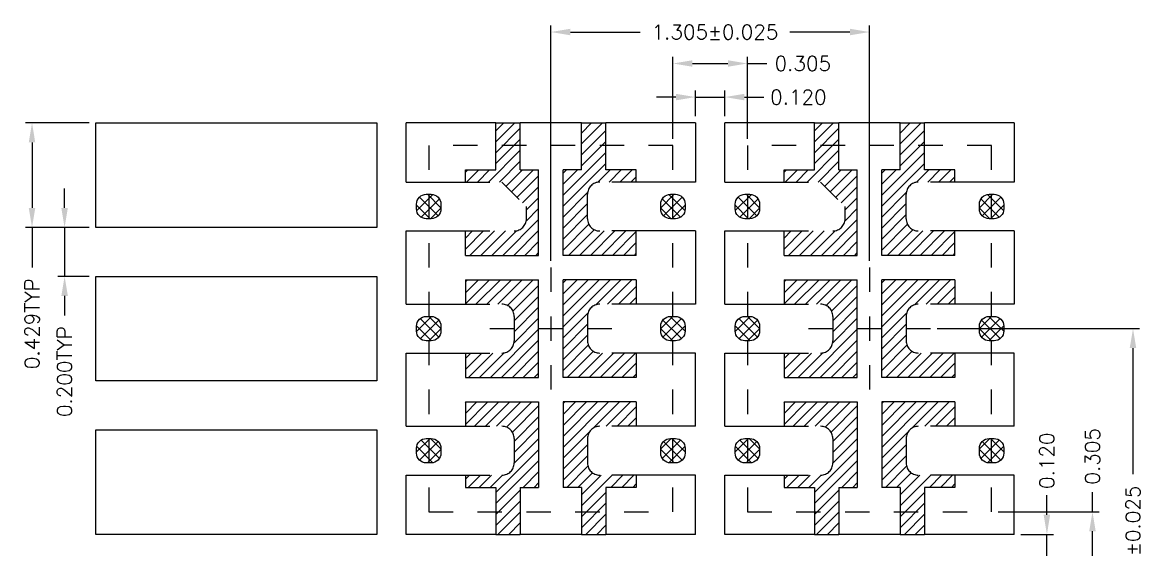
# Model space of a CAD drawing. Header units: millimetres. Extents: x 414.21 to 422.73, y 107.99 to 113.75.
# Drawn here: x 415.004 to 419.592, y 111.588 to 113.747 of the extents above; entities that cross this region are included whole.
import ezdxf

# ---------------------------------------------------------------- set-up
doc = ezdxf.new("R2010")
doc.units = ezdxf.units.MM
doc.header["$LTSCALE"] = 0.5
doc.header["$PDMODE"] = 98
doc.linetypes.add('CENTER', pattern=[50.8, 31.75, -6.35, 6.35, -6.35])
doc.linetypes.add('HIDDEN', pattern=[0.375, 0.25, -0.125])
doc.styles.add('SIMPLEX', font='simplex.shx', dxfattribs={"bigfont": 'AllInOneBig.shx'})
doc.dimstyles.new('Standard3', dxfattribs={"dimtxt": 0.06, "dimasz": 0.08, "dimexe": 0.027, "dimexo": 0.027, "dimgap": 0.027, "dimtad": 1, "dimdec": 3, "dimrnd": 0.0005, "dimzin": 1, "dimtxsty": 'SIMPLEX', "dimcen": 0.1905, "dimclrd": 256, "dimclre": 256, "dimclrt": 256, "dimazin": 3, "dimtp": 0.03, "dimtm": 0.05, "dimtfac": 0.8, "dimtdec": 3, "dimtmove": 0, "dimatfit": 3, "dimfxl": 0.05, "dimtzin": 4, "dimlwd": -1, "dimlwe": -1})

# ---------------------------------------------------------------- blocks, each defined once
blk = doc.blocks.new('*D134')
at = {"ltscale": 0.1, "transparency": 16777216}
for p, q in [((417.1685, 112.7696), (417.1685, 113.7343)), ((418.4735, 112.7696), (418.4735, 113.7343)), ((417.2485, 113.7073), (417.5338, 113.7073)), ((418.3935, 113.7073), (418.1478, 113.7073))]:
    blk.add_line(p, q, dxfattribs=at)
for points in [[(417.2485, 113.7206), (417.2485, 113.6939), (417.1685, 113.7073)], [(418.3935, 113.7206), (418.3935, 113.6939), (418.4735, 113.7073)]]:
    blk.add_solid(points, dxfattribs=at)
at = {"layer": 'Defpoints', "color": 0, "ltscale": 0.1, "transparency": 16777216}
for p in [(418.4735, 113.7073), (417.1685, 112.7426), (418.4735, 112.7426)]:
    blk.add_point(p, dxfattribs=at)
at = {"ltscale": 0.1, "transparency": 16777216, "insert": (417.8408, 113.7073), "char_height": 0.06, "attachment_point": 5, "style": 'SIMPLEX'}
blk.add_mtext('\\A1;1.305%%P0.025', dxfattribs=at)
blk = doc.blocks.new('*D135')
at = {"ltscale": 0.1, "transparency": 16777216}
for p, q in [((417.6685, 113.2696), (417.6685, 113.6054)), ((417.9735, 113.2696), (417.9735, 113.6054)), ((417.7485, 113.5784), (417.8935, 113.5784)), ((417.9735, 113.5784), (418.0535, 113.5784))]:
    blk.add_line(p, q, dxfattribs=at)
for points in [[(417.7485, 113.5917), (417.7485, 113.5651), (417.6685, 113.5784)], [(417.8935, 113.5917), (417.8935, 113.5651), (417.9735, 113.5784)]]:
    blk.add_solid(points, dxfattribs=at)
at = {"layer": 'Defpoints', "color": 0, "ltscale": 0.1, "transparency": 16777216}
for p in [(417.9735, 113.5784), (417.6685, 113.2426), (417.9735, 113.2426)]:
    blk.add_point(p, dxfattribs=at)
at = {"ltscale": 0.1, "transparency": 16777216, "insert": (418.2005, 113.5784), "char_height": 0.06, "attachment_point": 5, "style": 'SIMPLEX'}
blk.add_mtext('\\A1;0.305', dxfattribs=at)
blk = doc.blocks.new('*D136')
at = {"ltscale": 0.1, "transparency": 16777216}
for p, q in [((417.761, 113.3621), (417.761, 113.4679)), ((417.881, 113.3621), (417.881, 113.4679)), ((417.681, 113.4409), (417.601, 113.4409)), ((417.761, 113.4409), (417.881, 113.4409)), ((417.961, 113.4409), (418.041, 113.4409))]:
    blk.add_line(p, q, dxfattribs=at)
for points in [[(417.681, 113.4542), (417.681, 113.4276), (417.761, 113.4409)], [(417.961, 113.4542), (417.961, 113.4276), (417.881, 113.4409)]]:
    blk.add_solid(points, dxfattribs=at)
at = {"layer": 'Defpoints', "color": 0, "ltscale": 0.1, "transparency": 16777216}
for p in [(417.881, 113.4409), (417.761, 113.3351), (417.881, 113.3351)]:
    blk.add_point(p, dxfattribs=at)
at = {"ltscale": 0.1, "transparency": 16777216, "insert": (418.1823, 113.4409), "char_height": 0.06, "attachment_point": 5, "style": 'SIMPLEX'}
blk.add_mtext('\\A1;0.120', dxfattribs=at)
blk = doc.blocks.new('*D137')
at = {"ltscale": 0.1, "transparency": 16777216}
for p, q in [((418.7505, 112.4926), (419.5796, 112.4926)), ((419.5526, 112.4126), (419.5526, 111.8971)), ((419.5526, 110.7676), (419.5526, 111.2831)), ((418.7505, 110.6876), (419.5796, 110.6876))]:
    blk.add_line(p, q, dxfattribs=at)
for points in [[(419.5392, 112.4126), (419.5659, 112.4126), (419.5526, 112.4926)], [(419.5392, 110.7676), (419.5659, 110.7676), (419.5526, 110.6876)]]:
    blk.add_solid(points, dxfattribs=at)
at = {"layer": 'Defpoints', "color": 0, "ltscale": 0.1, "transparency": 16777216}
for p in [(418.7235, 112.4926), (418.7235, 110.6876), (419.5526, 110.6876)]:
    blk.add_point(p, dxfattribs=at)
at = {"ltscale": 0.1, "transparency": 16777216, "insert": (419.5526, 111.5901), "char_height": 0.06, "attachment_point": 5, "rotation": 90, "style": 'SIMPLEX'}
blk.add_mtext('\\A1;1.805%%P0.025', dxfattribs=at)
blk = doc.blocks.new('*D138')
at = {"ltscale": 0.1, "transparency": 16777216}
for p, q in [((419.3866, 111.7426), (419.3866, 111.8226)), ((419.0005, 111.7426), (419.4136, 111.7426)), ((419.3866, 111.5176), (419.3866, 111.6626)), ((419.0005, 111.4376), (419.4136, 111.4376))]:
    blk.add_line(p, q, dxfattribs=at)
for points in [[(419.3733, 111.6626), (419.4, 111.6626), (419.3866, 111.7426)], [(419.3733, 111.5176), (419.4, 111.5176), (419.3866, 111.4376)]]:
    blk.add_solid(points, dxfattribs=at)
at = {"layer": 'Defpoints', "color": 0, "ltscale": 0.1, "transparency": 16777216}
for p in [(418.9735, 111.7426), (419.3866, 111.7426), (418.9735, 111.4376)]:
    blk.add_point(p, dxfattribs=at)
at = {"ltscale": 0.1, "transparency": 16777216, "insert": (419.3866, 111.9696), "char_height": 0.06, "attachment_point": 5, "rotation": 90, "style": 'SIMPLEX'}
blk.add_mtext('\\A1;0.305', dxfattribs=at)
blk = doc.blocks.new('*D139')
at = {"ltscale": 0.1, "transparency": 16777216}
for p, q in [((419.2001, 111.7301), (419.2001, 111.8101)), ((419.093, 111.6501), (419.2271, 111.6501)), ((419.2001, 111.5301), (419.2001, 111.6501)), ((419.093, 111.5301), (419.2271, 111.5301)), ((419.2001, 111.4501), (419.2001, 111.3701))]:
    blk.add_line(p, q, dxfattribs=at)
for points in [[(419.1867, 111.7301), (419.2134, 111.7301), (419.2001, 111.6501)], [(419.1867, 111.4501), (419.2134, 111.4501), (419.2001, 111.5301)]]:
    blk.add_solid(points, dxfattribs=at)
at = {"layer": 'Defpoints', "color": 0, "ltscale": 0.1, "transparency": 16777216}
for p in [(419.066, 111.6501), (419.2001, 111.6501), (419.066, 111.5301)]:
    blk.add_point(p, dxfattribs=at)
at = {"ltscale": 0.1, "transparency": 16777216, "insert": (419.2001, 111.9514), "char_height": 0.06, "attachment_point": 5, "rotation": 90, "style": 'SIMPLEX'}
blk.add_mtext('\\A1;0.120', dxfattribs=at)
blk = doc.blocks.new('*D142')
at = {"ltscale": 0.1, "transparency": 16777216}
for p, q in [((415.2785, 113.3351), (415.0168, 113.3351)), ((415.0438, 113.2551), (415.0438, 112.9867)), ((415.2785, 112.9067), (415.0168, 112.9067)), ((415.0438, 112.9067), (415.0438, 112.7428))]:
    blk.add_line(p, q, dxfattribs=at)
for points in [[(415.0305, 113.2551), (415.0571, 113.2551), (415.0438, 113.3351)], [(415.0305, 112.9867), (415.0571, 112.9867), (415.0438, 112.9067)]]:
    blk.add_solid(points, dxfattribs=at)
at = {"layer": 'Defpoints', "color": 0, "ltscale": 0.1, "transparency": 16777216}
for p in [(415.0438, 113.3351), (415.3055, 113.3351), (415.3055, 112.9067)]:
    blk.add_point(p, dxfattribs=at)
at = {"ltscale": 0.1, "transparency": 16777216, "insert": (415.0438, 112.5129), "char_height": 0.06, "attachment_point": 5, "rotation": 90, "style": 'SIMPLEX'}
blk.add_mtext('\\A1;0.429TYP', dxfattribs=at)
blk = doc.blocks.new('*D143')
at = {"ltscale": 0.1, "transparency": 16777216}
for p, q in [((415.1772, 112.9867), (415.1772, 113.0667)), ((415.2785, 112.9067), (415.1502, 112.9067)), ((415.1772, 112.9067), (415.1772, 112.7067)), ((415.2785, 112.7067), (415.1502, 112.7067)), ((415.1772, 112.6267), (415.1772, 112.5467))]:
    blk.add_line(p, q, dxfattribs=at)
for points in [[(415.1639, 112.9867), (415.1906, 112.9867), (415.1772, 112.9067)], [(415.1639, 112.6267), (415.1906, 112.6267), (415.1772, 112.7067)]]:
    blk.add_solid(points, dxfattribs=at)
at = {"layer": 'Defpoints', "color": 0, "ltscale": 0.1, "transparency": 16777216}
for p in [(415.1772, 112.9067), (415.3055, 112.9067), (415.3055, 112.7067)]:
    blk.add_point(p, dxfattribs=at)
at = {"ltscale": 0.1, "transparency": 16777216, "insert": (415.1772, 112.3169), "char_height": 0.06, "attachment_point": 5, "rotation": 90, "style": 'SIMPLEX'}
blk.add_mtext('\\A1;0.200TYP', dxfattribs=at)

msp = doc.modelspace()

# ---------------------------------------------------------------- hatches: boundary and pattern name
at = {"ltscale": 0.1}
h = msp.add_hatch(dxfattribs=at)
h.set_pattern_fill('ANSI31', color=4, scale=0.01, style=0)
h.set_pattern_definition([(45, (449.664378, 114.413234), (-0.02245064, 0.02245064), [])])
h.paths.add_polyline_path([(417.0435, 113.3351), (416.9435, 113.3351), (416.9435, 113.1426), (416.8185, 113.1426), (416.8185, 113.0926), (416.9685, 113.0926), (417.0685, 112.9926), (417.0685, 112.9426, -0.414214), (417.0185, 112.8926), (416.8185, 112.8926), (416.8185, 112.7926), (417.1185, 112.7926), (417.1185, 113.1426), (417.0435, 113.1426)])
h.paths.add_polyline_path([(417.3935, 113.3351), (417.2935, 113.3351), (417.2935, 113.1426), (417.2185, 113.1426), (417.2185, 112.7926), (417.5185, 112.7926), (417.5185, 112.8926), (417.3685, 112.8926, -0.414214), (417.3185, 112.9426), (417.3185, 113.0426, -0.414214), (417.3685, 113.0926), (417.5185, 113.0926), (417.5185, 113.1426), (417.3935, 113.1426)])
h.paths.add_polyline_path([(417.1185, 112.6926), (416.8185, 112.6926), (416.8185, 112.5926), (416.9685, 112.5926, -0.414214), (417.0185, 112.5426), (417.0185, 112.4926), (417.1185, 112.4926)])
h.paths.add_polyline_path([(417.1185, 112.4926), (417.0185, 112.4926), (417.0185, 112.4426, -0.414214), (416.9685, 112.3926), (416.8185, 112.3926), (416.8185, 112.2926), (417.1185, 112.2926)])
h.paths.add_polyline_path([(417.5185, 112.6926), (417.2185, 112.6926), (417.2185, 112.4926), (417.3185, 112.4926), (417.3185, 112.5426, -0.414214), (417.3685, 112.5926), (417.5185, 112.5926)])
h.paths.add_polyline_path([(417.5185, 112.3926), (417.3685, 112.3926, -0.414214), (417.3185, 112.4426), (417.3185, 112.4926), (417.2185, 112.4926), (417.2185, 112.2926), (417.5185, 112.2926)])
h.paths.add_polyline_path([(417.5185, 112.1926), (417.2185, 112.1926), (417.2185, 111.8426), (417.2935, 111.8426), (417.2935, 111.6501), (417.3935, 111.6501), (417.3935, 111.8426), (417.5185, 111.8426), (417.5185, 111.8926), (417.3685, 111.8926, -0.414214), (417.3185, 111.9426), (417.3185, 112.0426, -0.414214), (417.3685, 112.0926), (417.5185, 112.0926)])
h.paths.add_polyline_path([(417.1185, 112.1926), (416.8185, 112.1926), (416.8185, 112.0926), (416.9685, 112.0926, -0.414214), (417.0185, 112.0426), (417.0185, 111.9426, -0.414214), (416.9685, 111.8926), (416.8185, 111.8926), (416.8185, 111.8426), (416.9435, 111.8426), (416.9435, 111.6501), (417.0435, 111.6501), (417.0435, 111.8426), (417.1185, 111.8426)])
h = msp.add_hatch(dxfattribs=at)
h.set_pattern_fill('ANSI31', color=4, scale=0.01, style=0)
h.set_pattern_definition([(45, (450.969378, 114.413234), (-0.02245064, 0.02245064), [])])
h.paths.add_polyline_path([(418.3485, 113.3351), (418.2485, 113.3351), (418.2485, 113.1426), (418.1235, 113.1426), (418.1235, 113.0926), (418.2735, 113.0926), (418.3735, 112.9926), (418.3735, 112.9426, -0.414214), (418.3235, 112.8926), (418.1235, 112.8926), (418.1235, 112.7926), (418.4235, 112.7926), (418.4235, 113.1426), (418.3485, 113.1426)])
h.paths.add_polyline_path([(418.6985, 113.3351), (418.5985, 113.3351), (418.5985, 113.1426), (418.5235, 113.1426), (418.5235, 112.7926), (418.8235, 112.7926), (418.8235, 112.8926), (418.6735, 112.8926, -0.414214), (418.6235, 112.9426), (418.6235, 113.0426, -0.414214), (418.6735, 113.0926), (418.8235, 113.0926), (418.8235, 113.1426), (418.6985, 113.1426)])
h.paths.add_polyline_path([(418.4235, 112.6926), (418.1235, 112.6926), (418.1235, 112.5926), (418.2735, 112.5926, -0.414214), (418.3235, 112.5426), (418.3235, 112.4926), (418.4235, 112.4926)])
h.paths.add_polyline_path([(418.4235, 112.4926), (418.3235, 112.4926), (418.3235, 112.4426, -0.414214), (418.2735, 112.3926), (418.1235, 112.3926), (418.1235, 112.2926), (418.4235, 112.2926)])
h.paths.add_polyline_path([(418.8235, 112.6926), (418.5235, 112.6926), (418.5235, 112.4926), (418.6235, 112.4926), (418.6235, 112.5426, -0.414214), (418.6735, 112.5926), (418.8235, 112.5926)])
h.paths.add_polyline_path([(418.8235, 112.3926), (418.6735, 112.3926, -0.414214), (418.6235, 112.4426), (418.6235, 112.4926), (418.5235, 112.4926), (418.5235, 112.2926), (418.8235, 112.2926)])
h.paths.add_polyline_path([(418.8235, 112.1926), (418.5235, 112.1926), (418.5235, 111.8426), (418.5985, 111.8426), (418.5985, 111.6501), (418.6985, 111.6501), (418.6985, 111.8426), (418.8235, 111.8426), (418.8235, 111.8926), (418.6735, 111.8926, -0.414214), (418.6235, 111.9426), (418.6235, 112.0426, -0.414214), (418.6735, 112.0926), (418.8235, 112.0926)])
h.paths.add_polyline_path([(418.4235, 112.1926), (418.1235, 112.1926), (418.1235, 112.0926), (418.2735, 112.0926, -0.414214), (418.3235, 112.0426), (418.3235, 111.9426, -0.414214), (418.2735, 111.8926), (418.1235, 111.8926), (418.1235, 111.8426), (418.2485, 111.8426), (418.2485, 111.6501), (418.3485, 111.6501), (418.3485, 111.8426), (418.4235, 111.8426)])
h = msp.add_hatch(dxfattribs=at)
h.set_pattern_fill('ANSI37', color=6, scale=0.01, style=0)
h.set_pattern_definition([(45, (417.168538, 112.49258), (-0.0224506, 0.0224506), []), (135, (417.168538, 112.49258), (-0.0224506, -0.0224506), [])])
h.paths.add_polyline_path([(416.6785, 112.5426), (416.6585, 112.5426, 0.414214), (416.6185, 112.5026), (416.6185, 112.4826, 0.414214), (416.6585, 112.4426), (416.6785, 112.4426, 0.414214), (416.7185, 112.4826), (416.7185, 112.5026, 0.414214)])
h.paths.add_polyline_path([(416.6785, 112.0426), (416.6585, 112.0426, 0.414214), (416.6185, 112.0026), (416.6185, 111.9926), (416.7185, 111.9926), (416.7185, 112.0026, 0.414214)])
h.paths.add_polyline_path([(416.7185, 111.9826), (416.7185, 111.9926), (416.6185, 111.9926), (416.6185, 111.9826, 0.414214), (416.6585, 111.9426), (416.6785, 111.9426, 0.414214)])
h.paths.add_polyline_path([(417.7185, 112.0026, 0.414214), (417.6785, 112.0426), (417.6585, 112.0426, 0.414214), (417.6185, 112.0026), (417.6185, 111.9826, 0.414214), (417.6585, 111.9426), (417.6785, 111.9426, 0.414214), (417.7185, 111.9826)])
h.paths.add_polyline_path([(417.7185, 112.5026, 0.414214), (417.6785, 112.5426), (417.6585, 112.5426, 0.414214), (417.6185, 112.5026), (417.6185, 112.4826, 0.414214), (417.6585, 112.4426), (417.6785, 112.4426, 0.414214), (417.7185, 112.4826)])
h.paths.add_polyline_path([(417.7185, 113.0026, 0.414214), (417.6785, 113.0426), (417.6585, 113.0426, 0.414214), (417.6185, 113.0026), (417.6185, 112.9826, 0.414214), (417.6585, 112.9426), (417.6785, 112.9426, 0.414214), (417.7185, 112.9826)])
h.paths.add_polyline_path([(416.7185, 113.0026, 0.414214), (416.6785, 113.0426), (416.6585, 113.0426, 0.414214), (416.6185, 113.0026), (416.6185, 112.9826, 0.414214), (416.6585, 112.9426), (416.6785, 112.9426, 0.414214), (416.7185, 112.9826)])
h = msp.add_hatch(dxfattribs=at)
h.set_pattern_fill('ANSI37', color=6, scale=0.01, style=0)
h.set_pattern_definition([(45, (418.473538, 112.49258), (-0.0224506, 0.0224506), []), (135, (418.473538, 112.49258), (-0.0224506, -0.0224506), [])])
h.paths.add_polyline_path([(417.9835, 112.5426), (417.9635, 112.5426, 0.414214), (417.9235, 112.5026), (417.9235, 112.4826, 0.414214), (417.9635, 112.4426), (417.9835, 112.4426, 0.414214), (418.0235, 112.4826), (418.0235, 112.5026, 0.414214)])
h.paths.add_polyline_path([(417.9835, 112.0426), (417.9635, 112.0426, 0.414214), (417.9235, 112.0026), (417.9235, 111.9926), (418.0235, 111.9926), (418.0235, 112.0026, 0.414214)])
h.paths.add_polyline_path([(418.0235, 111.9826), (418.0235, 111.9926), (417.9235, 111.9926), (417.9235, 111.9826, 0.414214), (417.9635, 111.9426), (417.9835, 111.9426, 0.414214)])
h.paths.add_polyline_path([(419.0235, 112.0026, 0.414214), (418.9835, 112.0426), (418.9635, 112.0426, 0.414214), (418.9235, 112.0026), (418.9235, 111.9826, 0.414214), (418.9635, 111.9426), (418.9835, 111.9426, 0.414214), (419.0235, 111.9826)])
h.paths.add_polyline_path([(419.0235, 112.5026, 0.414214), (418.9835, 112.5426), (418.9635, 112.5426, 0.414214), (418.9235, 112.5026), (418.9235, 112.4826, 0.414214), (418.9635, 112.4426), (418.9835, 112.4426, 0.414214), (419.0235, 112.4826)])
h.paths.add_polyline_path([(419.0235, 113.0026, 0.414214), (418.9835, 113.0426), (418.9635, 113.0426, 0.414214), (418.9235, 113.0026), (418.9235, 112.9826, 0.414214), (418.9635, 112.9426), (418.9835, 112.9426, 0.414214), (419.0235, 112.9826)])
h.paths.add_polyline_path([(418.0235, 113.0026, 0.414214), (417.9835, 113.0426), (417.9635, 113.0426, 0.414214), (417.9235, 113.0026), (417.9235, 112.9826, 0.414214), (417.9635, 112.9426), (417.9835, 112.9426, 0.414214), (418.0235, 112.9826)])

# ---------------------------------------------------------------- linework, layer by layer
for p, q in [((416.576, 113.0926), (416.576, 113.3351)), ((416.9435, 113.3351), (416.576, 113.3351)), ((416.9435, 113.1426), (416.9435, 113.3351)), ((417.0435, 113.1426), (417.0435, 113.3351)), ((417.2935, 113.3351), (417.0435, 113.3351)), ((417.2935, 113.1426), (417.2935, 113.3351)), ((417.3935, 113.1426), (417.3935, 113.3351)), ((417.761, 113.3351), (417.3935, 113.3351)), ((417.761, 113.3351), (417.761, 113.0926)), ((417.881, 113.0926), (417.881, 113.3351)), ((418.2485, 113.3351), (417.881, 113.3351)), ((418.2485, 113.1426), (418.2485, 113.3351)), ((418.3485, 113.1426), (418.3485, 113.3351)), ((418.5985, 113.3351), (418.3485, 113.3351)), ((418.5985, 113.1426), (418.5985, 113.3351)), ((418.6985, 113.1426), (418.6985, 113.3351)), ((419.066, 113.3351), (418.6985, 113.3351)), ((419.066, 113.3351), (419.066, 113.0926)), ((416.8185, 113.0926), (416.8185, 113.1426)), ((416.8185, 113.1426), (416.9435, 113.1426)), ((417.0435, 113.1426), (417.1185, 113.1426)), ((417.1185, 112.7926), (417.1185, 113.1426)), ((417.2185, 112.7926), (417.2185, 113.1426)), ((417.2935, 113.1426), (417.2185, 113.1426)), ((417.5185, 113.1426), (417.3935, 113.1426)), ((417.5185, 113.0926), (417.5185, 113.1426)), ((418.1235, 113.0926), (418.1235, 113.1426)), ((418.1235, 113.1426), (418.2485, 113.1426)), ((418.3485, 113.1426), (418.4235, 113.1426)), ((418.4235, 112.7926), (418.4235, 113.1426)), ((418.5235, 112.7926), (418.5235, 113.1426)), ((418.5985, 113.1426), (418.5235, 113.1426)), ((418.8235, 113.1426), (418.6985, 113.1426)), ((418.8235, 113.0926), (418.8235, 113.1426)), ((416.576, 113.0926), (416.8185, 113.0926)), ((417.761, 113.0926), (417.5185, 113.0926)), ((417.881, 113.0926), (418.1235, 113.0926)), ((419.066, 113.0926), (418.8235, 113.0926)), ((416.576, 112.8926), (416.8185, 112.8926)), ((416.576, 112.5926), (416.576, 112.8926)), ((416.8185, 112.7926), (416.8185, 112.8926)), ((417.761, 112.8926), (417.5185, 112.8926)), ((417.5185, 112.7926), (417.5185, 112.8926)), ((417.761, 112.8926), (417.761, 112.5926)), ((417.881, 112.8926), (418.1235, 112.8926)), ((417.881, 112.5926), (417.881, 112.8926)), ((418.1235, 112.7926), (418.1235, 112.8926)), ((419.066, 112.8926), (418.8235, 112.8926)), ((418.8235, 112.7926), (418.8235, 112.8926)), ((419.066, 112.8926), (419.066, 112.5926)), ((416.8185, 112.7926), (417.1185, 112.7926)), ((417.5185, 112.7926), (417.2185, 112.7926)), ((418.1235, 112.7926), (418.4235, 112.7926)), ((418.8235, 112.7926), (418.5235, 112.7926)), ((416.8185, 112.6926), (416.8185, 112.5926)), ((416.8185, 112.6926), (417.1185, 112.6926)), ((417.1185, 112.2926), (417.1185, 112.6926)), ((417.5185, 112.6926), (417.2185, 112.6926)), ((417.2185, 112.2926), (417.2185, 112.6926)), ((417.5185, 112.6926), (417.5185, 112.5926)), ((418.1235, 112.6926), (418.1235, 112.5926)), ((418.1235, 112.6926), (418.4235, 112.6926)), ((418.4235, 112.2926), (418.4235, 112.6926)), ((418.8235, 112.6926), (418.5235, 112.6926)), ((418.5235, 112.2926), (418.5235, 112.6926)), ((418.8235, 112.6926), (418.8235, 112.5926)), ((416.576, 112.5926), (416.8185, 112.5926)), ((417.761, 112.5926), (417.5185, 112.5926)), ((417.881, 112.5926), (418.1235, 112.5926)), ((419.066, 112.5926), (418.8235, 112.5926)), ((416.576, 112.3926), (416.8185, 112.3926)), ((416.576, 112.0926), (416.576, 112.3926)), ((416.8185, 112.3926), (416.8185, 112.2926)), ((417.761, 112.3926), (417.5185, 112.3926)), ((417.5185, 112.3926), (417.5185, 112.2926)), ((417.761, 112.0926), (417.761, 112.3926)), ((417.881, 112.3926), (418.1235, 112.3926)), ((417.881, 112.0926), (417.881, 112.3926)), ((418.1235, 112.3926), (418.1235, 112.2926)), ((419.066, 112.3926), (418.8235, 112.3926)), ((418.8235, 112.3926), (418.8235, 112.2926)), ((419.066, 112.0926), (419.066, 112.3926)), ((416.8185, 112.2926), (417.1185, 112.2926)), ((417.5185, 112.2926), (417.2185, 112.2926)), ((418.1235, 112.2926), (418.4235, 112.2926)), ((418.8235, 112.2926), (418.5235, 112.2926)), ((416.8185, 112.1926), (417.1185, 112.1926)), ((416.8185, 112.1926), (416.8185, 112.0926)), ((417.1185, 112.1926), (417.1185, 111.8426)), ((417.5185, 112.1926), (417.2185, 112.1926)), ((417.2185, 112.1926), (417.2185, 111.8426)), ((417.5185, 112.1926), (417.5185, 112.0926)), ((418.1235, 112.1926), (418.4235, 112.1926)), ((418.1235, 112.1926), (418.1235, 112.0926)), ((418.4235, 112.1926), (418.4235, 111.8426)), ((418.8235, 112.1926), (418.5235, 112.1926)), ((418.5235, 112.1926), (418.5235, 111.8426)), ((418.8235, 112.1926), (418.8235, 112.0926)), ((416.576, 112.0926), (416.8185, 112.0926)), ((417.761, 112.0926), (417.5185, 112.0926)), ((417.881, 112.0926), (418.1235, 112.0926)), ((419.066, 112.0926), (418.8235, 112.0926)), ((416.576, 111.8926), (416.8185, 111.8926)), ((416.576, 111.6501), (416.576, 111.8926)), ((416.8185, 111.8926), (416.8185, 111.8426)), ((417.5185, 111.8926), (417.5185, 111.8426)), ((417.761, 111.8926), (417.5185, 111.8926)), ((417.761, 111.6501), (417.761, 111.8926)), ((417.881, 111.8926), (418.1235, 111.8926)), ((417.881, 111.6501), (417.881, 111.8926)), ((418.1235, 111.8926), (418.1235, 111.8426)), ((418.8235, 111.8926), (418.8235, 111.8426)), ((419.066, 111.8926), (418.8235, 111.8926)), ((419.066, 111.6501), (419.066, 111.8926)), ((416.8185, 111.8426), (416.9435, 111.8426)), ((416.9435, 111.8426), (416.9435, 111.6501)), ((417.0435, 111.8426), (417.1185, 111.8426)), ((417.0435, 111.8426), (417.0435, 111.6501)), ((417.2935, 111.8426), (417.2185, 111.8426)), ((417.2935, 111.8426), (417.2935, 111.6501)), ((417.5185, 111.8426), (417.3935, 111.8426)), ((417.3935, 111.8426), (417.3935, 111.6501)), ((418.1235, 111.8426), (418.2485, 111.8426)), ((418.2485, 111.8426), (418.2485, 111.6501)), ((418.3485, 111.8426), (418.4235, 111.8426)), ((418.3485, 111.8426), (418.3485, 111.6501)), ((418.5985, 111.8426), (418.5235, 111.8426)), ((418.5985, 111.8426), (418.5985, 111.6501)), ((418.8235, 111.8426), (418.6985, 111.8426)), ((418.6985, 111.8426), (418.6985, 111.6501)), ((416.9435, 111.6501), (416.576, 111.6501)), ((417.2935, 111.6501), (417.0435, 111.6501)), ((417.761, 111.6501), (417.3935, 111.6501)), ((418.2485, 111.6501), (417.881, 111.6501)), ((418.5985, 111.6501), (418.3485, 111.6501)), ((419.066, 111.6501), (418.6985, 111.6501))]:
    msp.add_line(p, q, dxfattribs=at)
at = {"linetype": 'HIDDEN', "ltscale": 0.2}
for p, q in [((416.9435, 113.3351), (417.0435, 113.3351)), ((417.2935, 113.3351), (417.3935, 113.3351)), ((418.2485, 113.3351), (418.3485, 113.3351)), ((418.5985, 113.3351), (418.6985, 113.3351)), ((416.9435, 111.6501), (417.0435, 111.6501)), ((417.2935, 111.6501), (417.3935, 111.6501)), ((418.2485, 111.6501), (418.3485, 111.6501)), ((418.5985, 111.6501), (418.6985, 111.6501))]:
    msp.add_line(p, q, dxfattribs=at)
at = {"linetype": 'HIDDEN', "ltscale": 0.3}
for p, q in [((416.8185, 113.0926), (416.9685, 113.0926)), ((416.9685, 113.0926), (417.0685, 112.9926)), ((417.5185, 113.0926), (417.3685, 113.0926)), ((418.1235, 113.0926), (418.2735, 113.0926)), ((418.2735, 113.0926), (418.3735, 112.9926)), ((418.8235, 113.0926), (418.6735, 113.0926)), ((417.3185, 112.9426), (417.3185, 113.0426)), ((418.6235, 112.9426), (418.6235, 113.0426)), ((417.0685, 112.9426), (417.0685, 112.9926)), ((418.3735, 112.9426), (418.3735, 112.9926)), ((416.8185, 112.8926), (417.0185, 112.8926)), ((417.5185, 112.8926), (417.3685, 112.8926)), ((418.1235, 112.8926), (418.3235, 112.8926)), ((418.8235, 112.8926), (418.6735, 112.8926)), ((416.8185, 112.5926), (416.9685, 112.5926)), ((417.5185, 112.5926), (417.3685, 112.5926)), ((418.1235, 112.5926), (418.2735, 112.5926)), ((418.8235, 112.5926), (418.6735, 112.5926)), ((417.0185, 112.5426), (417.0185, 112.4426)), ((418.3235, 112.5426), (418.3235, 112.4426)), ((416.8185, 112.3926), (416.9685, 112.3926)), ((417.5185, 112.3926), (417.3685, 112.3926)), ((418.1235, 112.3926), (418.2735, 112.3926)), ((418.8235, 112.3926), (418.6735, 112.3926)), ((416.8185, 112.0926), (416.9685, 112.0926)), ((417.5185, 112.0926), (417.3685, 112.0926)), ((418.1235, 112.0926), (418.2735, 112.0926)), ((418.8235, 112.0926), (418.6735, 112.0926)), ((417.0185, 112.0426), (417.0185, 111.9426)), ((417.3185, 112.0426), (417.3185, 111.9426)), ((418.3235, 112.0426), (418.3235, 111.9426)), ((418.6235, 112.0426), (418.6235, 111.9426)), ((416.8185, 111.8926), (416.9685, 111.8926)), ((417.5185, 111.8926), (417.3685, 111.8926)), ((418.1235, 111.8926), (418.2735, 111.8926)), ((418.8235, 111.8926), (418.6735, 111.8926))]:
    msp.add_line(p, q, dxfattribs=at)
at = {"color": 4, "linetype": 'CENTER', "ltscale": 0.005}
for p, q in [((417.1685, 112.7426), (417.1685, 112.2426)), ((418.4735, 112.7426), (418.4735, 112.2426)), ((416.9185, 112.4926), (417.4185, 112.4926)), ((418.2235, 112.4926), (418.7235, 112.4926))]:
    msp.add_line(p, q, dxfattribs=at)
at = {"ltscale": 0.3}
for p, q in [((417.3185, 112.5426), (417.3185, 112.4426)), ((418.6235, 112.5426), (418.6235, 112.4426))]:
    msp.add_line(p, q, dxfattribs=at)
at = {"ltscale": 0.1}
for points in [[(416.456, 112.9067), (415.3055, 112.9067), (415.3055, 113.3351), (416.456, 113.3351)], [(416.456, 112.2784), (415.3055, 112.2784), (415.3055, 112.7067), (416.456, 112.7067)], [(416.456, 111.6501), (415.3055, 111.6501), (415.3055, 112.0784), (416.456, 112.0784)]]:
    msp.add_lwpolyline(points, close=True, dxfattribs=at)
at = {"color": 1, "linetype": 'HIDDEN', "ltscale": 0.5}
for points in [[(416.6685, 111.7426), (417.6685, 111.7426), (417.6685, 113.2426), (416.6685, 113.2426)], [(417.9735, 111.7426), (418.9735, 111.7426), (418.9735, 113.2426), (417.9735, 113.2426)]]:
    msp.add_lwpolyline(points, close=True, dxfattribs=at)
at = {"ltscale": 0.1}
for points in [[(416.6185, 112.9826), (416.6185, 113.0026, -0.414214), (416.6585, 113.0426), (416.6785, 113.0426, -0.414214), (416.7185, 113.0026), (416.7185, 112.9826, -0.414214), (416.6785, 112.9426), (416.6585, 112.9426, -0.414214)], [(417.6185, 112.9826), (417.6185, 113.0026, -0.414214), (417.6585, 113.0426), (417.6785, 113.0426, -0.414214), (417.7185, 113.0026), (417.7185, 112.9826, -0.414214), (417.6785, 112.9426), (417.6585, 112.9426, -0.414214)], [(417.9235, 112.9826), (417.9235, 113.0026, -0.414214), (417.9635, 113.0426), (417.9835, 113.0426, -0.414214), (418.0235, 113.0026), (418.0235, 112.9826, -0.414214), (417.9835, 112.9426), (417.9635, 112.9426, -0.414214)], [(418.9235, 112.9826), (418.9235, 113.0026, -0.414214), (418.9635, 113.0426), (418.9835, 113.0426, -0.414214), (419.0235, 113.0026), (419.0235, 112.9826, -0.414214), (418.9835, 112.9426), (418.9635, 112.9426, -0.414214)], [(416.6185, 112.4826), (416.6185, 112.5026, -0.414214), (416.6585, 112.5426), (416.6785, 112.5426, -0.414214), (416.7185, 112.5026), (416.7185, 112.4826, -0.414214), (416.6785, 112.4426), (416.6585, 112.4426, -0.414214)], [(417.6185, 112.4826), (417.6185, 112.5026, -0.414214), (417.6585, 112.5426), (417.6785, 112.5426, -0.414214), (417.7185, 112.5026), (417.7185, 112.4826, -0.414214), (417.6785, 112.4426), (417.6585, 112.4426, -0.414214)], [(417.9235, 112.4826), (417.9235, 112.5026, -0.414214), (417.9635, 112.5426), (417.9835, 112.5426, -0.414214), (418.0235, 112.5026), (418.0235, 112.4826, -0.414214), (417.9835, 112.4426), (417.9635, 112.4426, -0.414214)], [(418.9235, 112.4826), (418.9235, 112.5026, -0.414214), (418.9635, 112.5426), (418.9835, 112.5426, -0.414214), (419.0235, 112.5026), (419.0235, 112.4826, -0.414214), (418.9835, 112.4426), (418.9635, 112.4426, -0.414214)], [(416.6185, 111.9826), (416.6185, 112.0026, -0.414214), (416.6585, 112.0426), (416.6785, 112.0426, -0.414214), (416.7185, 112.0026), (416.7185, 111.9826, -0.414214), (416.6785, 111.9426), (416.6585, 111.9426, -0.414214)], [(417.6185, 111.9826), (417.6185, 112.0026, -0.414214), (417.6585, 112.0426), (417.6785, 112.0426, -0.414214), (417.7185, 112.0026), (417.7185, 111.9826, -0.414214), (417.6785, 111.9426), (417.6585, 111.9426, -0.414214)], [(417.9235, 111.9826), (417.9235, 112.0026, -0.414214), (417.9635, 112.0426), (417.9835, 112.0426, -0.414214), (418.0235, 112.0026), (418.0235, 111.9826, -0.414214), (417.9835, 111.9426), (417.9635, 111.9426, -0.414214)], [(418.9235, 111.9826), (418.9235, 112.0026, -0.414214), (418.9635, 112.0426), (418.9835, 112.0426, -0.414214), (419.0235, 112.0026), (419.0235, 111.9826, -0.414214), (418.9835, 111.9426), (418.9635, 111.9426, -0.414214)]]:
    msp.add_lwpolyline(points, format="xyb", close=True, dxfattribs=at)
at = {"linetype": 'HIDDEN', "ltscale": 0.3}
for centre, start, end in [((417.3685, 113.0426), 90, 180), ((418.6735, 113.0426), 90, 180), ((417.0185, 112.9426), 270, 0), ((417.3685, 112.9426), 180, 270), ((418.3235, 112.9426), 270, 0), ((418.6735, 112.9426), 180, 270), ((416.9685, 112.5426), 0, 90), ((417.3685, 112.5426), 90, 180), ((418.2735, 112.5426), 0, 90), ((418.6735, 112.5426), 90, 180), ((416.9685, 112.4426), 270, 0), ((417.3685, 112.4426), 180, 270), ((418.2735, 112.4426), 270, 0), ((418.6735, 112.4426), 180, 270), ((416.9685, 112.0426), 0, 90), ((417.3685, 112.0426), 90, 180), ((418.2735, 112.0426), 0, 90), ((418.6735, 112.0426), 90, 180), ((416.9685, 111.9426), 270, 0), ((417.3685, 111.9426), 180, 270), ((418.2735, 111.9426), 270, 0), ((418.6735, 111.9426), 180, 270)]:
    msp.add_arc(centre, 0.05, start, end, dxfattribs=at)

# ---------------------------------------------------------------- dimensions: what is measured, and where the dimension line sits
at = {"ltscale": 0.1}
dim = msp.add_linear_dim(base=(418.4735, 113.7073), p1=(417.1685, 112.7426), p2=(418.4735, 112.7426), text='<>%%P0.025', dimstyle='Standard3', dxfattribs=at)
dim.commit()
dim.dimension.update_dxf_attribs({"geometry": '*D134', "text_midpoint": (417.8408, 113.7073), "dimtype": 160})
dim = msp.add_linear_dim(base=(417.9735, 113.5784), p1=(417.6685, 113.2426), p2=(417.9735, 113.2426), dimstyle='Standard3', dxfattribs=at)
dim.commit()
dim.dimension.update_dxf_attribs({"geometry": '*D135', "text_midpoint": (418.2005, 113.5784), "dimtype": 160})
dim = msp.add_linear_dim(base=(417.881, 113.4409), p1=(417.761, 113.3351), p2=(417.881, 113.3351), dimstyle='Standard3', dxfattribs=at)
dim.commit()
dim.dimension.update_dxf_attribs({"geometry": '*D136', "text_midpoint": (418.1823, 113.4409)})
for base, p1, p2, picture, middle in [((415.0438, 113.3351), (415.3055, 112.9067), (415.3055, 113.3351), '*D142', (415.0438, 112.5129)), ((415.1772, 112.9067), (415.3055, 112.7067), (415.3055, 112.9067), '*D143', (415.1772, 112.3169))]:
    dim = msp.add_linear_dim(base=base, p1=p1, p2=p2, angle=90, text='<>TYP', dimstyle='Standard3', dxfattribs=at)
    dim.commit()
    dim.dimension.update_dxf_attribs({"geometry": picture, "text_midpoint": middle, "dimtype": 160})
dim = msp.add_linear_dim(base=(419.5526, 110.6876), p1=(418.7235, 112.4926), p2=(418.7235, 110.6876), angle=90, text='<>%%P0.025', dimstyle='Standard3', dxfattribs=at)
dim.commit()
dim.dimension.update_dxf_attribs({"geometry": '*D137', "text_midpoint": (419.5526, 111.5901)})
for base, p1, p2, picture, middle in [((419.3866, 111.7426), (418.9735, 111.4376), (418.9735, 111.7426), '*D138', (419.3866, 111.9696)), ((419.2001, 111.6501), (419.066, 111.5301), (419.066, 111.6501), '*D139', (419.2001, 111.9514))]:
    dim = msp.add_linear_dim(base=base, p1=p1, p2=p2, angle=90, dimstyle='Standard3', dxfattribs=at)
    dim.commit()
    dim.dimension.update_dxf_attribs({"geometry": picture, "text_midpoint": middle, "dimtype": 160})

doc.saveas('drawing.dxf')
